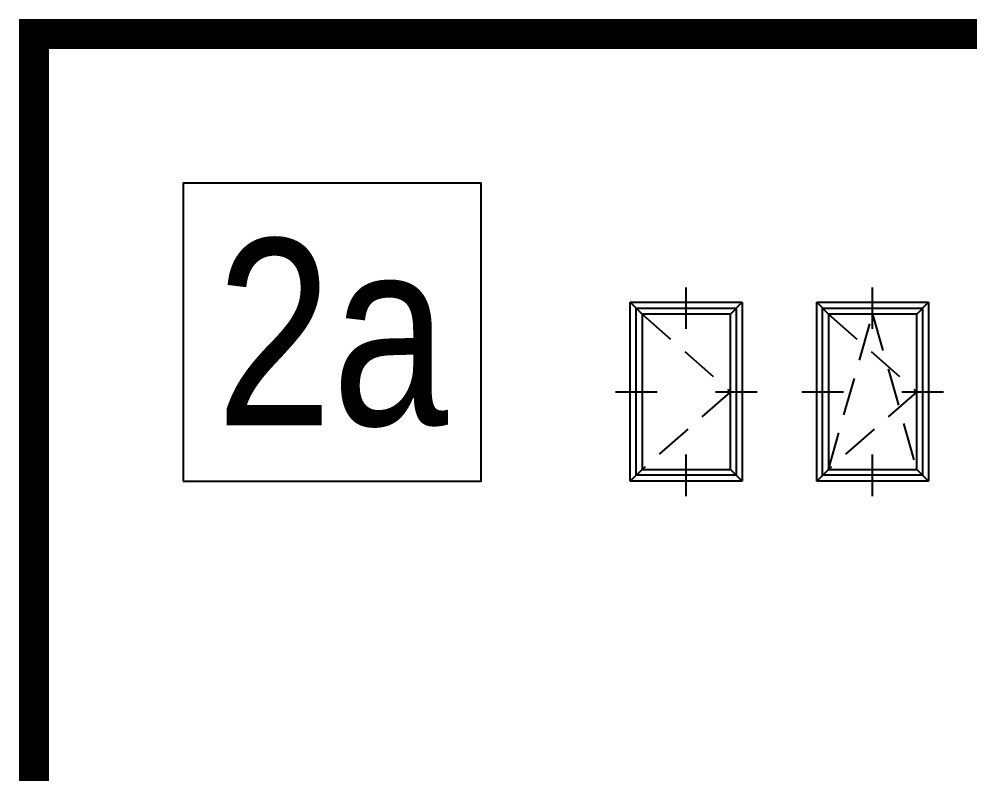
# Model space of a CAD drawing. Header units: millimetres. Extents: x -158 to 6343, y 4572 to 7765.
# Drawn here: x 531.9 to 850.8, y 5608.6 to 5861.8 of the extents above; entities that cross this region are included whole.
import ezdxf
from ezdxf.enums import TextEntityAlignment as Align

# ---------------------------------------------------------------- set-up
doc = ezdxf.new("R2010")
doc.units = ezdxf.units.MM
doc.header["$LTSCALE"] = 0.2
doc.linetypes.add('DASHED2', pattern=[9.525, 6.35, -3.175])
doc.layers.add('RI-LAYOUT', color=7, linetype='Continuous')
doc.layers.add('RI-TEXT-TECHN', color=7, linetype='Continuous')
doc.styles.add('T6', font='arial.ttf', dxfattribs={"width": 0.8, "height": 3.5})

# ---------------------------------------------------------------- blocks, each defined once
blk = doc.blocks.new('info-assembly-nr')
at = {"layer": 'RI-LAYOUT'}
blk.add_lwpolyline([(0, 0), (4, 0), (4, 4), (0, 4)], close=True, dxfattribs=at)
at = {"layer": 'RI-TEXT-TECHN', "style": 'T6', "width": 0.8}
blk.add_attdef('ASSEMBLY-NR', text='', height=2.5, dxfattribs=at).set_placement((2, 2), align=Align.MIDDLE_CENTER)

msp = doc.modelspace()

# ---------------------------------------------------------------- linework, layer by layer
at = {"layer": 'RI-LAYOUT'}
for p, q in [((755.6, 5757.83), (755.6, 5771.78)), ((818.1, 5757.83), (818.1, 5771.78)), ((736.85, 5766.78), (740.8, 5762.83)), ((736.85, 5766.78), (774.35, 5766.78)), ((736.85, 5706.78), (736.85, 5766.78)), ((770.4, 5762.83), (774.35, 5766.78)), ((774.35, 5766.78), (774.35, 5706.78)), ((799.35, 5766.78), (803.3, 5762.83)), ((799.35, 5766.78), (836.85, 5766.78)), ((799.35, 5706.78), (799.35, 5766.78)), ((832.9, 5762.83), (836.85, 5766.78)), ((836.85, 5766.78), (836.85, 5706.78)), ((738.83, 5708.76), (738.83, 5764.81)), ((738.83, 5764.81), (772.38, 5764.81)), ((740.8, 5762.83), (740.8, 5710.73)), ((770.4, 5762.83), (740.8, 5762.83)), ((770.4, 5710.73), (770.4, 5762.83)), ((772.38, 5764.81), (772.38, 5708.76)), ((801.33, 5708.76), (801.33, 5764.81)), ((801.33, 5764.81), (834.88, 5764.81)), ((803.3, 5762.83), (803.3, 5710.73)), ((832.9, 5762.83), (803.3, 5762.83)), ((832.9, 5710.73), (832.9, 5762.83)), ((834.88, 5764.81), (834.88, 5708.76)), ((731.85, 5736.78), (745.8, 5736.78)), ((765.4, 5736.78), (779.35, 5736.78)), ((794.35, 5736.78), (808.3, 5736.78)), ((827.9, 5736.78), (841.85, 5736.78)), ((755.6, 5701.78), (755.6, 5715.73)), ((818.1, 5701.78), (818.1, 5715.73)), ((736.85, 5706.78), (740.8, 5710.73)), ((772.38, 5708.76), (738.83, 5708.76)), ((740.8, 5710.73), (770.4, 5710.73)), ((770.4, 5710.73), (774.35, 5706.78)), ((799.35, 5706.78), (803.3, 5710.73)), ((834.88, 5708.76), (801.33, 5708.76)), ((803.3, 5710.73), (832.9, 5710.73)), ((832.9, 5710.73), (836.85, 5706.78)), ((774.35, 5706.78), (736.85, 5706.78)), ((836.85, 5706.78), (799.35, 5706.78))]:
    msp.add_line(p, q, dxfattribs=at)
at = {"layer": 'RI-LAYOUT', "linetype": 'DASHED2', "ltscale": 10}
for p, q in [((740.8, 5762.83), (770.4, 5736.78)), ((803.3, 5762.83), (832.9, 5736.78)), ((803.3, 5710.73), (818.1, 5762.83)), ((818.1, 5762.83), (832.9, 5710.73)), ((770.4, 5736.78), (740.8, 5710.73)), ((832.9, 5736.78), (803.3, 5710.73))]:
    msp.add_line(p, q, dxfattribs=at)
at = {"layer": 'RI-LAYOUT', "const_width": 10}
msp.add_lwpolyline([(536.85, 5360.37), (1335.7, 5360.37), (1335.7, 5856.78), (536.85, 5856.78)], close=True, dxfattribs=at)

# ---------------------------------------------------------------- block references
at = {"xscale": 25, "yscale": 25}
msp.add_blockref('info-assembly-nr', (586.85, 5706.78), dxfattribs=at).add_auto_attribs({'ASSEMBLY-NR': '2a'})

doc.saveas('drawing.dxf')
